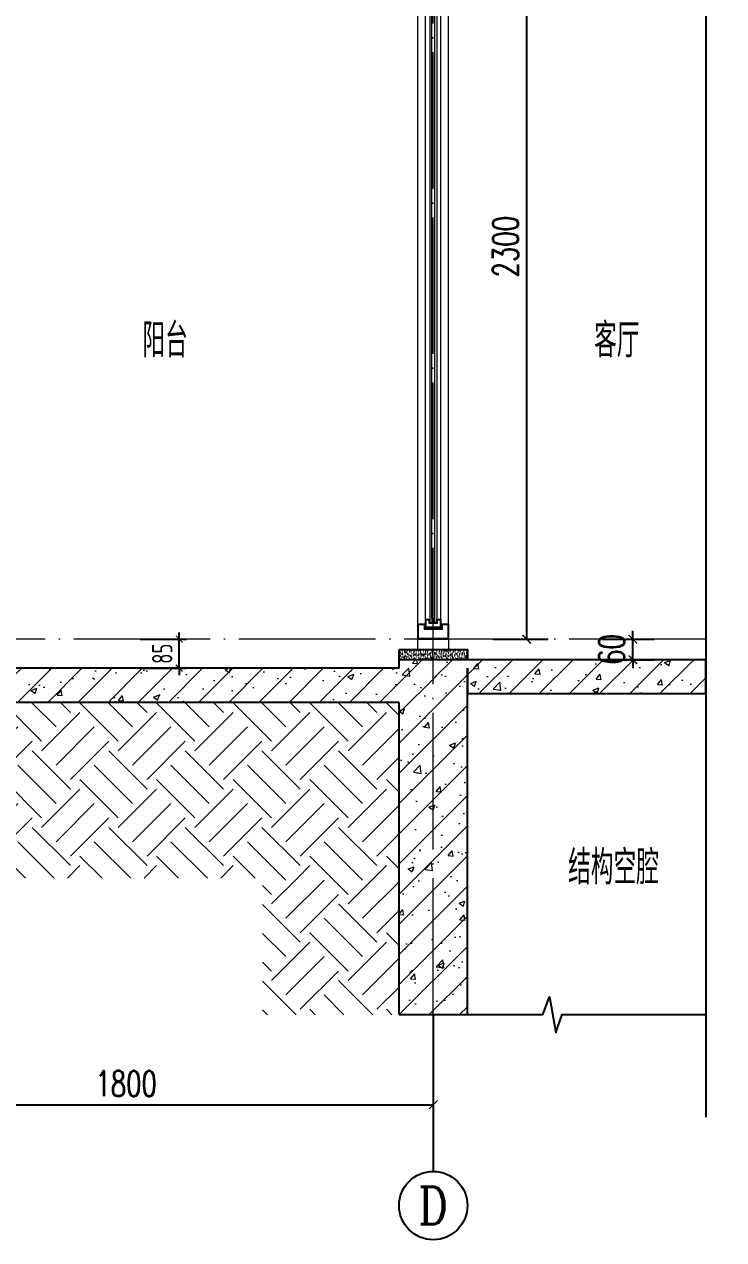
# Model space of a CAD drawing. Extents: x -1058961 to 23600, y -449123 to 2751847.
# Drawn here: x -94614 to -92565, y -34663 to -31101 of the extents above; entities that cross this region are included whole.
import ezdxf
from ezdxf.enums import TextEntityAlignment as Align

# ---------------------------------------------------------------- set-up
doc = ezdxf.new("R2010")
doc.units = 0
doc.header["$LTSCALE"] = 1000
doc.linetypes.add('DOTE', pattern=[2.42, 2, -0.2, 0.02, -0.2])
doc.layers.get('0').update_dxf_attribs({"linetype": 'CONTINUOUS'})
doc.layers.get('DEFPOINTS').update_dxf_attribs({"linetype": 'CONTINUOUS'})
for name, color, linetype in [('A-AXIS_TEXT', 7, 'CONTINUOUS'), ('AXIS', 3, 'CONTINUOUS'), ('DIM', 2, 'CONTINUOUS'), ('DIM_SYMB', 3, 'CONTINUOUS'), ('PUB_DIM', 3, 'CONTINUOUS'), ('PUB_TEXT', 2, 'CONTINUOUS'), ('WALL', 5, 'CONTINUOUS'), ('立面-看线', 251, 'CONTINUOUS')]:
    doc.layers.add(name, color=color, linetype=linetype)
for name, color, linetype, lineweight in [('AXIS_TEXT', 7, 'CONTINUOUS', 20), ('DOTE', 19, 'DOTE', 9), ('PUB_HATCH', 8, 'CONTINUOUS', 9), ('S_WINDOW', 144, 'CONTINUOUS', 15), ('填充', 251, 'CONTINUOUS', 5), ('细细', 250, 'CONTINUOUS', 0)]:
    doc.layers.add(name, color=color, linetype=linetype, lineweight=lineweight)
doc.styles.add('_TCH_AXIS', font='COMPLEX', dxfattribs={"bigfont": 'GBCBIG'})
doc.styles.add('_TCH_DIM_T3', font='SIMPLEX', dxfattribs={"width": 0.705882, "bigfont": 'GBCBIG'})
doc.styles.add('COMPLEX', font='COMPLEX')
doc.styles.add('TSSD_DIMENSION', font='Tssdeng.shx', dxfattribs={"width": 0.7, "bigfont": 'tssdchn.shx'})
doc.styles.add('TSSD_REIN', font='tssdeng.shx', dxfattribs={"width": 0.7, "height": 300, "bigfont": 'tssdchn.shx'})
doc.dimstyles.new('_TCH_ARCH&&25', dxfattribs={"dimtxt": 74.375, "dimasz": 25, "dimexe": 62.5, "dimexo": 75, "dimgap": 25, "dimtad": 1, "dimdec": 0, "dimzin": 0, "dimdsep": 46, "dimtxsty": '_TCH_DIM_T3', "dimblk": 'ARCHTICK', "dimcen": 0.09, "dimclrt": 7, "dimazin": 0, "dimtfac": 1, "dimtdec": 0, "dimtix": 1, "dimtmove": 2, "dimatfit": 3, "dimldrblk": 'ARCHTICK', "dimfxl": 0, "dimtolj": 1, "dimtzin": 0, "dimarcsym": 0})
doc.dimstyles.new('TSSD_20_20', dxfattribs={"dimtxt": 60, "dimasz": 20, "dimexe": 20, "dimexo": 50, "dimgap": 20, "dimtad": 1, "dimdec": 0, "dimzin": 0, "dimdsep": 46, "dimtxsty": 'TSSD_DIMENSION', "dimblk": 'ARCHTICK', "dimblk1": 'ARCHTICK', "dimblk2": 'ARCHTICK', "dimcen": 0, "dimdle": 20, "dimclrt": 7, "dimadec": 0, "dimazin": 0, "dimtfac": 1, "dimtdec": 0, "dimtix": 1, "dimtmove": 2, "dimatfit": 3, "dimfxl": 0, "dimtolj": 1, "dimtzin": 0, "dimarcsym": 0})
pattern_1 = [(315, (145053.3697, 680712.4302), (-1.76776695, -1.76776695), []), (315, (145054.5482, 680712.4302), (-1.76776695, -1.76776695), [])]
pattern_2 = [(315, (145053.3697, 678374.192), (-1.76776695, -1.76776695), []), (315, (145054.5482, 678374.192), (-1.76776695, -1.76776695), [])]
pattern_3 = [(45, (-960624.98, 93082.96), (0, 224.506403), [158.75, -158.75]), (45, (-960667.08, 93125.06), (0, 224.506403), [158.75, -158.75]), (45, (-960709.17, 93167.15), (0, 224.506403), [158.75, -158.75]), (135, (-960709.17, 93195.21), (-224.506403, 0), [158.75, -158.75]), (135, (-960667.08, 93237.31), (-224.506403, 0), [158.75, -158.75]), (135, (-960624.98, 93279.4), (-224.506403, 0), [158.75, -158.75])]
pattern_4 = [(45, (-668291.086, 135539.91), (-44.194174, 44.194174), []), (50, (-668291.09, 135539.91), (179.315046, -15.688034), [18.75, -206.25]), (355, (-668291.09, 135539.91), (-34.687833, 188.048033), [15, -165]), (100.4514, (-668276.14, 135538.6), (144.627345, 172.359886), [15.93505, -175.28553]), (46.1842, (-668291.09, 135589.9), (266.81026, -41.37975), [28.125, -309.375]), (96.6356, (-668268.85, 135586.46), (233.66568, 243.52947), [23.90257, -262.92825]), (351.1842, (-668291.1, 135589.9), (233.66549, 243.52965), [22.5, -247.5]), (21, (-668266.09, 135577.41), (149.226763, -100.654723), [18.75, -206.25]), (326, (-668266.09, 135577.41), (60.828833, 181.28751), [15, -165]), (71.4514, (-668253.65, 135569.02), (210.055657, 80.632624), [15.93505, -175.28553]), (37.5, (-668291.086, 135539.91), (3.039964, 83.2234635), [0, -163, 0, -167.5, 0, -165.625]), (7.5, (-668291.09, 135539.91), (65.767384, 98.602928), [0, -95.5, 0, -159.25, 0, -63.125]), (327.5, (-668346.836, 135539.91), (133.455609, -5.638718), [0, -62.5, 0, -195, 0, -258.75]), (317.5, (-668371.84, 135539.91), (145.796542, 25.026246), [0, -81.25, 0, -129.5, 0, -183.75])]

# ---------------------------------------------------------------- blocks, each defined once
blk = doc.blocks.new('afzdfsregf')
at = {"layer": '细细'}
h = blk.add_hatch(dxfattribs=at)
h.set_pattern_fill('金属', color=256, style=0)
h.set_pattern_definition(pattern_1)
h.paths.add_polyline_path([(221063.8, 608913.8), (221043.8, 608913.8), (221043.8, 608927.3), (220993.8, 608927.3), (220993.8, 608913.8), (220973.8, 608913.8), (220973.8, 608958.8), (221063.8, 608958.8)])
h.paths.add_polyline_path([(221045.8, 608929.3), (221045.8, 608915.8), (221061.8, 608915.8), (221061.8, 608956.8), (220975.8, 608956.8), (220975.8, 608915.8), (220991.8, 608915.8), (220991.8, 608929.3)], flags=16)
h = blk.add_hatch(dxfattribs=at)
h.set_pattern_fill('金属', color=256, style=0)
h.set_pattern_definition(pattern_1)
h.paths.add_polyline_path([(220996.3, 608925.3), (220996.3, 608900.3), (221008.3, 608900.3), (221008.3, 608910.3), (221029.3, 608910.3), (221029.3, 608900.3), (221041.3, 608900.3), (221041.3, 608925.3)])
h.paths.add_polyline_path([(221039.3, 608923.3), (221039.3, 608902.3), (221031.3, 608902.3), (221031.3, 608912.3), (221006.3, 608912.3), (221006.3, 608902.3), (220998.3, 608902.3), (220998.3, 608923.3)], flags=16)
h = blk.add_hatch(color=256, dxfattribs=at)
edge = h.paths.add_edge_path()
edge.add_line((221023.3, 608910.3), (221023.3, 608898.3))
edge.add_arc((221018.8, 608890), 9.44, 61.5175, 118.4825)
edge.add_line((221014.3, 608898.3), (221014.3, 608910.3))
edge.add_arc((221018.8, 608918.6), 9.44, 241.5175, 298.4825)
h = blk.add_hatch(dxfattribs=at)
h.set_pattern_fill('金属', color=256, style=0)
h.set_pattern_definition(pattern_2)
h.paths.add_polyline_path([(221063.8, 606703.8), (221043.8, 606703.8), (221043.8, 606690.3), (220993.8, 606690.3), (220993.8, 606703.8), (220973.8, 606703.8), (220973.8, 606658.8), (221063.8, 606658.8)])
h.paths.add_polyline_path([(221045.8, 606688.3), (221045.8, 606701.8), (221061.8, 606701.8), (221061.8, 606660.8), (220975.8, 606660.8), (220975.8, 606701.8), (220991.8, 606701.8), (220991.8, 606688.3)], flags=16)
h = blk.add_hatch(dxfattribs=at)
h.set_pattern_fill('金属', color=256, style=0)
h.set_pattern_definition(pattern_2)
h.paths.add_polyline_path([(220996.3, 606692.3), (220996.3, 606717.3), (221008.3, 606717.3), (221008.3, 606707.3), (221029.3, 606707.3), (221029.3, 606717.3), (221041.3, 606717.3), (221041.3, 606692.3)])
h.paths.add_polyline_path([(221039.3, 606694.3), (221039.3, 606715.3), (221031.3, 606715.3), (221031.3, 606705.3), (221006.3, 606705.3), (221006.3, 606715.3), (220998.3, 606715.3), (220998.3, 606694.3)], flags=16)
h = blk.add_hatch(color=256, dxfattribs=at)
edge = h.paths.add_edge_path()
edge.add_line((221023.3, 606707.3), (221023.3, 606719.3))
edge.add_arc((221018.8, 606727.6), 9.44, 241.5175, 298.4825, ccw=False)
edge.add_line((221014.3, 606719.3), (221014.3, 606707.3))
edge.add_arc((221018.8, 606699), 9.44, 61.5175, 118.4825, ccw=False)
at = {"layer": 'S_WINDOW'}
for p, q in [((220973.8, 606703.8), (220973.8, 608913.8)), ((221063.8, 606703.8), (221063.8, 608913.8)), ((220996.3, 606717.3), (220996.3, 608900.3)), ((221041.3, 606717.3), (221041.3, 608900.3))]:
    blk.add_line(p, q, dxfattribs=at)
for points in [[(220973.8, 608958.8), (220973.8, 608913.8), (220993.8, 608913.8), (220993.8, 608927.3), (221043.8, 608927.3), (221043.8, 608913.8), (221063.8, 608913.8), (221063.8, 608958.8)], [(220975.8, 608956.8), (220975.8, 608915.8), (220991.8, 608915.8), (220991.8, 608929.3), (221045.8, 608929.3), (221045.8, 608915.8), (221061.8, 608915.8), (221061.8, 608956.8)], [(220996.3, 608925.3), (220996.3, 608900.3), (221008.3, 608900.3), (221008.3, 608910.3), (221029.3, 608910.3), (221029.3, 608900.3), (221041.3, 608900.3), (221041.3, 608925.3)], [(220998.3, 608923.3), (220998.3, 608902.3), (221006.3, 608902.3), (221006.3, 608912.3), (221031.3, 608912.3), (221031.3, 608902.3), (221039.3, 608902.3), (221039.3, 608923.3)], [(220973.8, 606658.8), (220973.8, 606703.8), (220993.8, 606703.8), (220993.8, 606690.3), (221043.8, 606690.3), (221043.8, 606703.8), (221063.8, 606703.8), (221063.8, 606658.8)], [(220975.8, 606660.8), (220975.8, 606701.8), (220991.8, 606701.8), (220991.8, 606688.3), (221045.8, 606688.3), (221045.8, 606701.8), (221061.8, 606701.8), (221061.8, 606660.8)], [(220996.3, 606692.3), (220996.3, 606717.3), (221008.3, 606717.3), (221008.3, 606707.3), (221029.3, 606707.3), (221029.3, 606717.3), (221041.3, 606717.3), (221041.3, 606692.3)], [(220998.3, 606694.3), (220998.3, 606715.3), (221006.3, 606715.3), (221006.3, 606705.3), (221031.3, 606705.3), (221031.3, 606715.3), (221039.3, 606715.3), (221039.3, 606694.3)]]:
    blk.add_lwpolyline(points, close=True, dxfattribs=at)
at = {"layer": '细细'}
for points in [[(221014.3, 606719.3), (221014.3, 608910.3)], [(221023.3, 606719.3), (221023.3, 608910.3)], [(221008.3, 608900.3), (221008.3, 606717.3)], [(221029.3, 608900.3), (221029.3, 606717.3)]]:
    blk.add_lwpolyline(points, dxfattribs=at)
for points in [[(221023.3, 608910.3), (221023.3, 608898.3, 0.253805), (221014.3, 608898.3), (221014.3, 608910.3, 0.253805)], [(221023.3, 606707.3), (221023.3, 606719.3, -0.253805), (221014.3, 606719.3), (221014.3, 606707.3, -0.253805)]]:
    blk.add_lwpolyline(points, format="xyb", close=True, dxfattribs=at)
blk = doc.blocks.new('_ArchTick')
at = {"color": 0, "linetype": 'ByBlock', "const_width": 0.15}
blk.add_lwpolyline([(-0.5, -0.5), (0.5, 0.5)], dxfattribs=at)
blk = doc.blocks.new('*D2453')
at = {"layer": 'DEFPOINTS', "color": 0}
for p in [(-92997, -32903.1), (-92831, -32903.1), (-92997, -32963.1)]:
    blk.add_point(p, dxfattribs=at)
at = {"layer": 'PUB_DIM', "color": 0, "lineweight": -2}
for p, q in [((-92922, -32903.1), (-92768.5, -32903.1)), ((-92831, -32903.1), (-92831, -32878.1)), ((-92831, -32963.1), (-92831, -32903.1)), ((-92922, -32963.1), (-92768.5, -32963.1)), ((-92831, -32963.1), (-92831, -32988.1))]:
    blk.add_line(p, q, dxfattribs=at)
at = {"layer": 'PUB_DIM', "color": 0, "lineweight": -2, "xscale": 25, "yscale": 25, "zscale": 25}
for p, rotation in [((-92831, -32903.1), 270), ((-92831, -32963.1), 90)]:
    blk.add_blockref('_ArchTick', p, dxfattribs=dict(at, rotation=rotation))
at = {"layer": 'PUB_DIM', "color": 7, "insert": (-92893.2, -32933.1), "char_height": 74.38, "attachment_point": 5, "rotation": 90, "style": '_TCH_DIM_T3'}
blk.add_mtext('\\A1;60', dxfattribs=at)
blk = doc.blocks.new('*D2302')
at = {"layer": 'DEFPOINTS', "color": 0}
for p in [(-94326.1, -32903.1), (-94160.1, -32903.1), (-94326.1, -32988.1)]:
    blk.add_point(p, dxfattribs=at)
at = {"layer": 'DIM', "color": 0, "lineweight": -2}
for p, q in [((-94276.1, -32903.1), (-94140.1, -32903.1)), ((-94160.1, -32903.1), (-94160.1, -32883.1)), ((-94160.1, -32988.1), (-94160.1, -32903.1)), ((-94276.1, -32988.1), (-94140.1, -32988.1)), ((-94160.1, -32988.1), (-94160.1, -33008.1))]:
    blk.add_line(p, q, dxfattribs=at)
at = {"layer": 'DIM', "color": 0, "lineweight": -2, "xscale": 20, "yscale": 20, "zscale": 20}
for p, rotation in [((-94160.1, -32903.1), 270), ((-94160.1, -32988.1), 90)]:
    blk.add_blockref('_ArchTick', p, dxfattribs=dict(at, rotation=rotation))
at = {"layer": 'DIM', "color": 7, "insert": (-94210.1, -32945.6), "char_height": 60, "attachment_point": 5, "rotation": 90, "style": 'TSSD_DIMENSION'}
blk.add_mtext('\\A1;85', dxfattribs=at)
blk = doc.blocks.new('*D1685')
at = {"layer": 'DEFPOINTS', "color": 0}
for p in [(-93315.9, -30603.1), (-93141.9, -30603.1), (-93315.9, -32903.1)]:
    blk.add_point(p, dxfattribs=at)
at = {"layer": 'PUB_DIM', "color": 0, "lineweight": -2}
for p, q in [((-93240.9, -30603.1), (-93079.4, -30603.1)), ((-93141.9, -32903.1), (-93141.9, -30603.1)), ((-93240.9, -32903.1), (-93079.4, -32903.1))]:
    blk.add_line(p, q, dxfattribs=at)
at = {"layer": 'PUB_DIM', "color": 0, "lineweight": -2, "xscale": 25, "yscale": 25, "zscale": 25}
for p, rotation in [((-93141.9, -30603.1), 90), ((-93141.9, -32903.1), 270)]:
    blk.add_blockref('_ArchTick', p, dxfattribs=dict(at, rotation=rotation))
at = {"layer": 'PUB_DIM', "color": 7, "insert": (-93204.1, -31753.1), "char_height": 74.38, "attachment_point": 5, "rotation": 90, "style": '_TCH_DIM_T3'}
blk.add_mtext('\\A1;2300', dxfattribs=at)
blk = doc.blocks.new('*D1544')
at = {"layer": 'AXIS', "color": 0, "lineweight": -2}
for p, q in [((-95215.9, -34078.1), (-95215.9, -34329.7)), ((-93415.9, -34078.1), (-93415.9, -34329.7)), ((-95215.9, -34267.2), (-93415.9, -34267.2))]:
    blk.add_line(p, q, dxfattribs=at)
at = {"layer": 'DEFPOINTS', "color": 0}
for p in [(-95215.9, -34003.1), (-93415.9, -34003.1), (-93415.9, -34267.2)]:
    blk.add_point(p, dxfattribs=at)
at = {"layer": 'AXIS', "color": 0, "lineweight": -2, "xscale": 25, "yscale": 25, "zscale": 25, "rotation": 180}
blk.add_blockref('_ArchTick', (-95215.9, -34267.2), dxfattribs=at)
at = {"layer": 'AXIS', "color": 0, "lineweight": -2, "xscale": 25, "yscale": 25, "zscale": 25}
blk.add_blockref('_ArchTick', (-93415.9, -34267.2), dxfattribs=at)
at = {"layer": 'AXIS', "color": 7, "insert": (-94315.9, -34205), "char_height": 74.38, "attachment_point": 5, "style": '_TCH_DIM_T3'}
blk.add_mtext('\\A1;1800', dxfattribs=at)
blk = doc.blocks.new('_AXISO')
blk.add_circle((0, 0), 0.5)
at = {"layer": 'A-AXIS_TEXT', "style": 'COMPLEX', "width": 1.041667}
blk.add_attdef('A', text='', height=0.56, dxfattribs=at).set_placement((-0.25, -0.28), (0.25, -0.28), align=Align.FIT)

msp = doc.modelspace()

# ---------------------------------------------------------------- hatches: boundary and pattern name
at = {"layer": 'PUB_HATCH'}
h = msp.add_hatch(dxfattribs=at)
h.set_pattern_fill('钢筋混凝土', color=256, scale=25, style=0)
h.set_pattern_definition(pattern_4)
h.paths.add_polyline_path([(-92617.38, -32963.12), (-93515.91, -32963.12), (-93315.91, -33063.12), (-92617.38, -33063.12)])
h = msp.add_hatch(dxfattribs=at)
h.set_pattern_fill('钢筋混凝土', color=256, scale=25, style=0)
h.set_pattern_definition(pattern_4)
h.paths.add_polyline_path([(-93449.24, -33021.46), (-93315.91, -32988.12), (-93315.91, -33063.12), (-93515.91, -32963.12), (-93515.91, -32988.12)])
h = msp.add_hatch(dxfattribs=at)
h.set_pattern_fill('钢筋混凝土', color=256, scale=25, style=0)
h.set_pattern_definition(pattern_4)
h.paths.add_polyline_path([(-93449.24, -33021.46), (-93515.91, -32988.12), (-95115.91, -32988.12), (-95115.91, -33088.12), (-93515.91, -33088.12)])
h = msp.add_hatch(dxfattribs=at)
h.set_pattern_fill('钢筋混凝土', color=256, scale=25, style=0)
h.set_pattern_definition(pattern_4)
h.paths.add_polyline_path([(-93315.94, -34003.13), (-93315.91, -32988.12), (-93449.24, -33021.46), (-93515.91, -33088.12), (-93515.94, -34003.12)])
at = {"layer": '填充'}
h = msp.add_hatch(dxfattribs=at)
h.set_pattern_fill('EARTH', color=250, scale=50, angle=45, style=0)
h.set_pattern_definition(pattern_3)
h.paths.add_polyline_path([(-95115.91, -33603.11), (-93515.91, -33603.14), (-93515.91, -33088.13), (-95115.91, -33088.11)])
h = msp.add_hatch(dxfattribs=at)
h.set_pattern_fill('EARTH', color=250, scale=50, angle=45, style=0)
h.set_pattern_definition(pattern_3)
h.paths.add_polyline_path([(-93515.91, -33603.12), (-93915.91, -33603.12), (-93915.91, -34003.32), (-93515.91, -34003.32)])
at = {"layer": '立面-看线'}
h = msp.add_hatch(dxfattribs=at)
h.set_pattern_fill('碎沙', color=256, scale=4)
h.set_pattern_definition([(37.5, (-894569.145, -418350.074), (-0.32000626, 9.78826475), [0, -7.7216, 0, -8.636, 0, -8.255]), (7.5, (-894569.145, -418350.074), (8.99046566, 14.33650201), [0, -4.1656, 0, -6.9596, 0, -2.667]), (327.5, (-894575.393, -418350.074), (15.819847405, 0.02874369), [0, -2.54, 0, -9.144, 0, -11.938]), (317.5, (-894575.393, -418350.074), (15.27112905, 4.45858647), [0, -1.27, 0, -5.9944, 0, -6.858])])
h.paths.add_polyline_path([(-93315.91, -32963.12), (-93315.91, -32933.12), (-93515.91, -32933.12), (-93515.91, -32963.12)])

# ---------------------------------------------------------------- linework, layer by layer
at = {"layer": 'AXIS'}
msp.add_line((-93415.94, -34003.12), (-93415.94, -34462.52), dxfattribs=at)
at = {"layer": 'DIM_SYMB'}
for points in [[(-92617.38, -14983.12), (-92617.38, -24615), (-92564.88, -24634.11), (-92669.88, -24652.62), (-92617.38, -24671.25), (-92617.38, -34303.12)], [(-93515.94, -34003.12), (-93094.78, -34003.12), (-93075.67, -33950.62), (-93057.16, -34055.62), (-93038.53, -34003.12), (-92617.38, -34003.12)]]:
    msp.add_lwpolyline(points, dxfattribs=at)
at = {"layer": 'DOTE', "color": 1, "linetype": 'DOTE', "ltscale": 0.2}
for p, q in [((-93415.91, -34003.12), (-93415.91, -14403.12)), ((-92617.38, -32903.12), (-96386.1, -32903.12))]:
    msp.add_line(p, q, dxfattribs=at)
at = {"layer": 'S_WINDOW'}
msp.add_lwpolyline([(-93460.91, -32903.12), (-93370.91, -32903.12), (-93370.91, -32933.12), (-93460.91, -32933.12)], close=True, dxfattribs=at)
at = {"layer": 'WALL'}
for p, q in [((-92617.38, -32963.12), (-93515.91, -32963.12)), ((-93515.91, -32988.12), (-93515.91, -32963.12)), ((-92617.38, -33063.12), (-92617.38, -32963.12)), ((-93515.91, -32988.12), (-95115.91, -32988.12)), ((-93315.94, -34003.13), (-93315.91, -32988.12)), ((-93315.91, -32988.12), (-93315.91, -33063.12)), ((-92617.38, -33063.12), (-93315.91, -33063.12)), ((-93515.91, -33088.12), (-95115.91, -33088.12)), ((-93515.94, -34003.12), (-93515.91, -33088.12)), ((-93515.94, -34003.12), (-93315.94, -34003.13))]:
    msp.add_line(p, q, dxfattribs=at)
msp.add_lwpolyline([(-93515.91, -32933.12), (-93315.91, -32933.12), (-93315.91, -32963.12), (-93515.91, -32963.12)], close=True, dxfattribs=at)

# ---------------------------------------------------------------- block references
msp.add_blockref('afzdfsregf', (-314434.67, -639561.88))
at = {"layer": 'AXIS'}
ref = msp.add_blockref('_AXISO', (-93415.94, -34562.52), dxfattribs=dict(at, xscale=200, yscale=200, zscale=200))
ref.add_attrib('A', 'D', dxfattribs={"layer": 'AXIS_TEXT', "height": 108.81, "style": '_TCH_AXIS'}).set_placement((-93459.98, -34616.92), (-93371.89, -34616.92), align=Align.FIT)

# ---------------------------------------------------------------- texts
at = {"layer": 'PUB_TEXT', "style": 'TSSD_REIN', "width": 0.7}
for s, p in [('阳台', (-94267.99, -32077.5)), ('客厅', (-92944.5, -32077.5)), ('结构空腔', (-93020.77, -33621.71))]:
    msp.add_text(s, height=100, dxfattribs=at).set_placement(p)

# ---------------------------------------------------------------- dimensions: what is measured, and where the dimension line sits
at = {"layer": 'AXIS'}
dim = msp.add_aligned_dim(p1=(-95215.91, -34003.12), p2=(-93415.91, -34003.12), distance=-264.03, dimstyle='_TCH_ARCH&&25', dxfattribs=at)
dim.commit()
dim.dimension.update_dxf_attribs({"geometry": '*D1544', "text_midpoint": (-94315.91, -34204.97)})
at = {"layer": 'DIM'}
dim = msp.add_aligned_dim(p1=(-94326.08, -32988.12), p2=(-94326.08, -32903.12), distance=-165.96, dimstyle='TSSD_20_20', dxfattribs=at)
dim.commit()
dim.dimension.update_dxf_attribs({"geometry": '*D2302', "text_midpoint": (-94210.12, -32945.62)})
at = {"layer": 'PUB_DIM'}
for p1, p2, distance, picture, middle in [((-93315.91, -32903.12), (-93315.91, -30603.12), -173.97, '*D1685', (-93204.12, -31753.12)), ((-92996.96, -32963.12), (-92996.96, -32903.12), -165.96, '*D2453', (-92893.19, -32933.12))]:
    dim = msp.add_aligned_dim(p1=p1, p2=p2, distance=distance, dimstyle='_TCH_ARCH&&25', dxfattribs=at)
    dim.commit()
    dim.dimension.update_dxf_attribs({"geometry": picture, "text_midpoint": middle})

doc.saveas('drawing.dxf')
